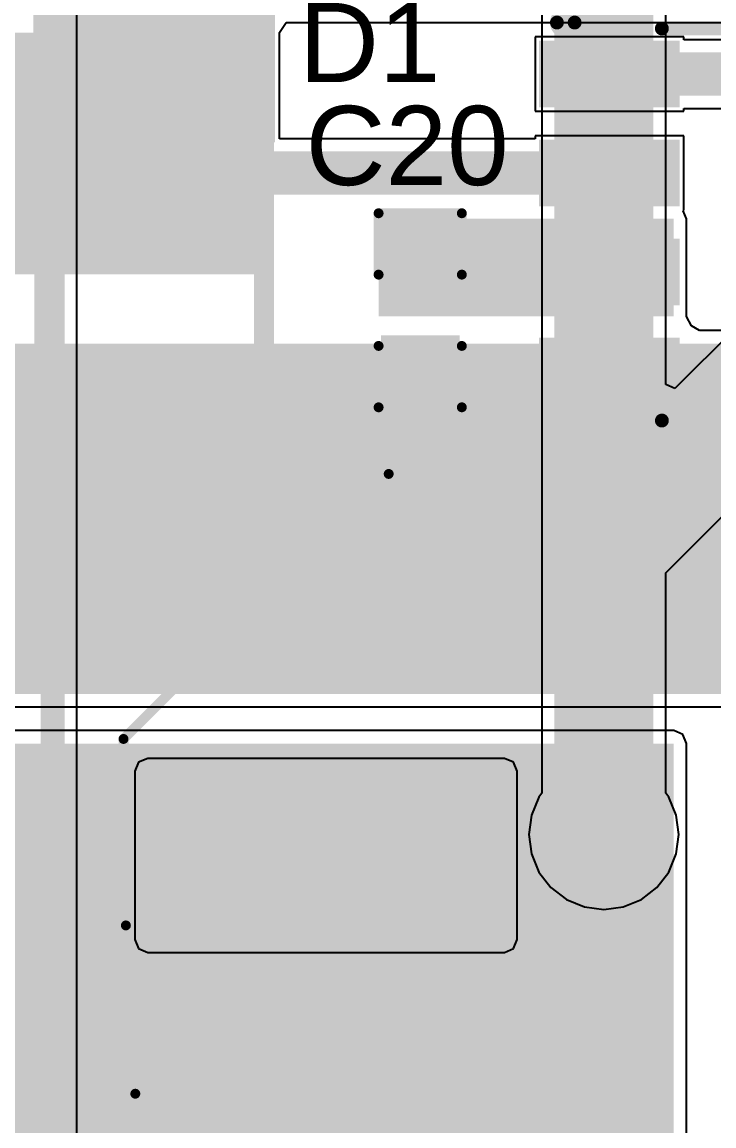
# Model space of a CAD drawing. Header units: millimetres. Extents: x 0 to 214, y 0 to 214.
# Drawn here: x 3.089 to 3.438, y 0.333 to 0.89 of the extents above; entities that cross this region are included whole.
import ezdxf

# ---------------------------------------------------------------- set-up
doc = ezdxf.new("R2010")
doc.units = ezdxf.units.MM
doc.header["$MEASUREMENT"] = 0
for name, color, linetype in [('BottomLayer', 5, 'Continuous'), ('BottomSolder', 6, 'Continuous'), ('TopLayer', 1, 'Continuous'), ('TopOverlay', 2, 'Continuous'), ('TopPaste', 8, 'Continuous'), ('TopSolder', 216, 'Continuous'), ('ViaHoleLayer', 16, 'Continuous')]:
    doc.layers.add(name, color=color, linetype=linetype)
doc.styles.add('Arial', font='', dxfattribs={"height": 0.2})
doc.styles.get('Arial').set_extended_font_data('Arial')

# ---------------------------------------------------------------- blocks, each defined once
blk = doc.blocks.new('SOIC_8_207')
at = {"layer": 'TopLayer'}
for points in [[(-0.0735, 0.0622), (-0.1365, 0.0622), (-0.1365, 0.0878), (-0.0735, 0.0878)], [(0.13909, 0.0622), (0.0761, 0.0622), (0.0761, 0.0878), (0.13909, 0.0878)], [(-0.0735, 0.0122), (-0.1365, 0.0122), (-0.1365, 0.0378), (-0.0735, 0.0378)], [(0.13909, 0.0122), (0.0761, 0.0122), (0.0761, 0.0378), (0.13909, 0.0378)], [(-0.0735, -0.0378), (-0.1365, -0.0378), (-0.1365, -0.0122), (-0.0735, -0.0122)], [(0.13909, -0.0378), (0.0761, -0.0378), (0.0761, -0.0122), (0.13909, -0.0122)], [(-0.0735, -0.0878), (-0.1365, -0.0878), (-0.1365, -0.0622), (-0.0735, -0.0622)], [(0.13909, -0.0878), (0.0761, -0.0878), (0.0761, -0.0622), (0.13909, -0.0622)]]:
    blk.add_hatch(color=1, dxfattribs=at).paths.add_polyline_path(points)
at = {"layer": 'TopPaste'}
for points in [[(-0.0735, 0.0622), (-0.1365, 0.0622), (-0.1365, 0.0878), (-0.0735, 0.0878)], [(0.13909, 0.0622), (0.0761, 0.0622), (0.0761, 0.0878), (0.13909, 0.0878)], [(-0.0735, 0.0122), (-0.1365, 0.0122), (-0.1365, 0.0378), (-0.0735, 0.0378)], [(0.13909, 0.0122), (0.0761, 0.0122), (0.0761, 0.0378), (0.13909, 0.0378)], [(-0.0735, -0.0378), (-0.1365, -0.0378), (-0.1365, -0.0122), (-0.0735, -0.0122)], [(0.13909, -0.0378), (0.0761, -0.0378), (0.0761, -0.0122), (0.13909, -0.0122)], [(-0.0735, -0.0878), (-0.1365, -0.0878), (-0.1365, -0.0622), (-0.0735, -0.0622)], [(0.13909, -0.0878), (0.0761, -0.0878), (0.0761, -0.0622), (0.13909, -0.0622)]]:
    blk.add_hatch(color=8, dxfattribs=at).paths.add_polyline_path(points)
at = {"layer": 'TopSolder'}
for points in [[(-0.0695, 0.0582), (-0.1405, 0.0582), (-0.1405, 0.0918), (-0.0695, 0.0918)], [(0.14309, 0.0582), (0.0721, 0.0582), (0.0721, 0.0918), (0.14309, 0.0918)], [(-0.0695, 0.0082), (-0.1405, 0.0082), (-0.1405, 0.0418), (-0.0695, 0.0418)], [(0.14309, 0.0082), (0.0721, 0.0082), (0.0721, 0.0418), (0.14309, 0.0418)], [(-0.0695, -0.0418), (-0.1405, -0.0418), (-0.1405, -0.0082), (-0.0695, -0.0082)], [(0.14309, -0.0418), (0.0721, -0.0418), (0.0721, -0.0082), (0.14309, -0.0082)], [(-0.0695, -0.0918), (-0.1405, -0.0918), (-0.1405, -0.0582), (-0.0695, -0.0582)], [(0.14309, -0.0918), (0.0721, -0.0918), (0.0721, -0.0582), (0.14309, -0.0582)]]:
    blk.add_hatch(color=216, dxfattribs=at).paths.add_polyline_path(points)
at = {"layer": 'TopOverlay'}
for points, const_width in [([(-0.12253, 0.101, 1), (-0.13147, 0.101, 1)], 0.007), ([(-0.13322, 0.101, 1), (-0.12972, 0.101, 1)], 0.0035), ([(-0.12428, 0.101, 1), (-0.12078, 0.101, 1)], 0.0035), ([(-0.08025, 0.098, 1), (-0.07675, 0.098, 1)], 0.0035), ([(0.07675, 0.098, 1), (0.08025, 0.098, 1)], 0.0035), ([(-0.08025, -0.1, 1), (-0.07675, -0.1, 1)], 0.0035), ([(0.07675, -0.1, 1), (0.08025, -0.1, 1)], 0.0035)]:
    blk.add_lwpolyline(points, format="xyb", close=True, dxfattribs=dict(at, const_width=const_width))
at = {"layer": 'TopOverlay', "const_width": 0.007}
for points in [[(-0.0785, 0.098), (0.0785, 0.098)], [(-0.0785, -0.1), (0.0785, -0.1)]]:
    blk.add_lwpolyline(points, dxfattribs=at)
blk = doc.blocks.new('SMA_215')
at = {"layer": 'TopLayer'}
for points in [[(-0.11811, 0.03937), (-0.03937, 0.03937), (-0.03937, -0.03937), (-0.11811, -0.03937)], [(0.03937, 0.03937), (0.11811, 0.03937), (0.11811, -0.03937), (0.03937, -0.03937)]]:
    blk.add_hatch(color=1, dxfattribs=at).paths.add_polyline_path(points)
at = {"layer": 'TopOverlay'}
for points in [[(-0.167, -0.06099), (-0.12105, -0.06099), (-0.12105, 0.06101), (-0.167, 0.06101)], [(-0.12192, 0.04099), (-0.09421, 0.04099), (-0.09421, 0.06099), (-0.12192, 0.06099)], [(-0.12191, -0.06101), (-0.09419, -0.06101), (-0.09419, -0.04201), (-0.12191, -0.04201)]]:
    blk.add_hatch(color=2, dxfattribs=at).paths.add_polyline_path(points)
at = {"layer": 'TopPaste'}
for points in [[(-0.11811, 0.03937), (-0.03937, 0.03937), (-0.03937, -0.03937), (-0.11811, -0.03937)], [(0.03937, 0.03937), (0.11811, 0.03937), (0.11811, -0.03937), (0.03937, -0.03937)]]:
    blk.add_hatch(color=8, dxfattribs=at).paths.add_polyline_path(points)
at = {"layer": 'TopSolder'}
for points in [[(-0.12211, 0.04337), (-0.03537, 0.04337), (-0.03537, -0.04337), (-0.12211, -0.04337)], [(0.03537, 0.04337), (0.12211, 0.04337), (0.12211, -0.04337), (0.03537, -0.04337)]]:
    blk.add_hatch(color=216, dxfattribs=at).paths.add_polyline_path(points)
at = {"layer": 'TopOverlay', "const_width": 0.01}
for points in [[(0.082, 0.05543), (-0.0942, 0.05543)], [(0.08115, 0.048), (0.08115, 0.05543)], [(0.08115, -0.05543), (0.08115, -0.048)], [(0.081, -0.05543), (-0.0942, -0.05543)]]:
    blk.add_lwpolyline(points, dxfattribs=at)
at = {"layer": 'TopOverlay', "const_width": 0.005}
for points in [[(-0.0967, 0.05543, 1), (-0.0917, 0.05543, 1)], [(0.07865, 0.05543, 1), (0.08365, 0.05543, 1)], [(0.0795, 0.05543, 1), (0.0845, 0.05543, 1)], [(0.07865, 0.048, 1), (0.08365, 0.048, 1)], [(0.07865, -0.048, 1), (0.08365, -0.048, 1)], [(-0.0967, -0.05543, 1), (-0.0917, -0.05543, 1)], [(0.0785, -0.05543, 1), (0.0835, -0.05543, 1)], [(0.07865, -0.05543, 1), (0.08365, -0.05543, 1)]]:
    blk.add_lwpolyline(points, format="xyb", close=True, dxfattribs=at)
blk = doc.blocks.new('C__0603_220')
at = {"layer": 'TopLayer'}
for points in [[(-0.015, 0.0175), (-0.015, -0.0175), (-0.045, -0.0175), (-0.045, 0.0175)], [(0.045, 0.0175), (0.045, -0.0175), (0.015, -0.0175), (0.015, 0.0175)]]:
    blk.add_hatch(color=1, dxfattribs=at).paths.add_polyline_path(points)
at = {"layer": 'TopPaste'}
for points in [[(-0.015, 0.0175), (-0.015, -0.0175), (-0.045, -0.0175), (-0.045, 0.0175)], [(0.045, 0.0175), (0.045, -0.0175), (0.015, -0.0175), (0.015, 0.0175)]]:
    blk.add_hatch(color=8, dxfattribs=at).paths.add_polyline_path(points)
at = {"layer": 'TopSolder'}
for points in [[(-0.01264, 0.01986), (-0.01264, -0.01986), (-0.04736, -0.01986), (-0.04736, 0.01986)], [(0.04736, 0.01986), (0.04736, -0.01986), (0.01264, -0.01986), (0.01264, 0.01986)]]:
    blk.add_hatch(color=216, dxfattribs=at).paths.add_polyline_path(points)
at = {"layer": 'TopOverlay', "const_width": 0.005}
for points in [[(-0.049, 0.021), (-0.018, 0.021)], [(-0.049, 0.021), (-0.049, -0.021)], [(0.018, 0.021), (0.049, 0.021)], [(0.049, 0.021), (0.049, -0.021)], [(-0.049, -0.021), (-0.018, -0.021)], [(0.018, -0.021), (0.049, -0.021)]]:
    blk.add_lwpolyline(points, dxfattribs=at)
at = {"layer": 'TopOverlay', "const_width": 0.0025}
for points in [[(-0.05025, 0.021, 1), (-0.04775, 0.021, 1)], [(-0.05025, 0.021, 1), (-0.04775, 0.021, 1)], [(-0.01925, 0.021, 1), (-0.01675, 0.021, 1)], [(0.01675, 0.021, 1), (0.01925, 0.021, 1)], [(0.04775, 0.021, 1), (0.05025, 0.021, 1)], [(0.04775, 0.021, 1), (0.05025, 0.021, 1)], [(-0.05025, -0.021, 1), (-0.04775, -0.021, 1)], [(-0.05025, -0.021, 1), (-0.04775, -0.021, 1)], [(-0.01925, -0.021, 1), (-0.01675, -0.021, 1)], [(0.01675, -0.021, 1), (0.01925, -0.021, 1)], [(0.04775, -0.021, 1), (0.05025, -0.021, 1)], [(0.04775, -0.021, 1), (0.05025, -0.021, 1)]]:
    blk.add_lwpolyline(points, format="xyb", close=True, dxfattribs=at)
blk = doc.blocks.new('VT1H471MI135000CE0_221')
at = {"layer": 'TopLayer'}
for points in [[(-0.32461, 0.03445), (-0.08051, 0.03445), (-0.08051, -0.03445), (-0.32461, -0.03445)], [(0.08051, 0.03445), (0.32461, 0.03445), (0.32461, -0.03445), (0.08051, -0.03445)]]:
    blk.add_hatch(color=1, dxfattribs=at).paths.add_polyline_path(points)
at = {"layer": 'TopPaste'}
for points in [[(-0.32461, 0.03445), (-0.08051, 0.03445), (-0.08051, -0.03445), (-0.32461, -0.03445)], [(0.08051, 0.03445), (0.32461, 0.03445), (0.32461, -0.03445), (0.08051, -0.03445)]]:
    blk.add_hatch(color=8, dxfattribs=at).paths.add_polyline_path(points)
at = {"layer": 'TopSolder'}
for points in [[(-0.32861, 0.03845), (-0.07651, 0.03845), (-0.07651, -0.03845), (-0.32861, -0.03845)], [(0.07651, 0.03845), (0.32861, 0.03845), (0.32861, -0.03845), (0.07651, -0.03845)]]:
    blk.add_hatch(color=216, dxfattribs=at).paths.add_polyline_path(points)
at = {"layer": 'TopOverlay'}
for points, const_width in [([(-0.26961, 0.13617), (-0.13578, 0.27)], 0.005), ([(-0.13578, 0.27), (0.269, 0.27)], 0.005), ([(0.269, 0.043), (0.269, 0.27)], 0.005), ([(-0.26961, 0.13617), (-0.26842, 0.042)], 0.005), ([(-0.30956, 0.048), (-0.30956, 0.108)], 0.01), ([(-0.33956, 0.077), (-0.27956, 0.077)], 0.01), ([(0.28422, 0.057), (0.34422, 0.057)], 0.01), ([(-0.26488, -0.1389), (-0.26367, -0.04299)], 0.005), ([(0.26758, -0.268), (0.26758, -0.042)], 0.005), ([(-0.26488, -0.1389), (-0.13578, -0.268)], 0.005), ([(-0.13578, -0.268), (0.26758, -0.268)], 0.005)]:
    blk.add_lwpolyline(points, dxfattribs=dict(at, const_width=const_width))
for points, const_width in [([(-0.13703, 0.27, 1), (-0.13453, 0.27, 1)], 0.0025), ([(-0.13703, 0.27, 1), (-0.13453, 0.27, 1)], 0.0025), ([(0.26775, 0.27, 1), (0.27025, 0.27, 1)], 0.0025), ([(0.26775, 0.27, 1), (0.27025, 0.27, 1)], 0.0025), ([(-0.27086, 0.13617, 1), (-0.26836, 0.13617, 1)], 0.0025), ([(-0.27086, 0.13617, 1), (-0.26836, 0.13617, 1)], 0.0025), ([(-0.31206, 0.108, 1), (-0.30706, 0.108, 1)], 0.005), ([(-0.34206, 0.077, 1), (-0.33706, 0.077, 1)], 0.005), ([(-0.28206, 0.077, 1), (-0.27706, 0.077, 1)], 0.005), ([(0.28172, 0.057, 1), (0.28672, 0.057, 1)], 0.005), ([(0.34172, 0.057, 1), (0.34672, 0.057, 1)], 0.005), ([(-0.31206, 0.048, 1), (-0.30706, 0.048, 1)], 0.005), ([(0.26775, 0.043, 1), (0.27025, 0.043, 1)], 0.0025), ([(-0.26967, 0.042, 1), (-0.26717, 0.042, 1)], 0.0025), ([(-0.26492, -0.04299, 1), (-0.26242, -0.04299, 1)], 0.0025), ([(0.26633, -0.042, 1), (0.26883, -0.042, 1)], 0.0025), ([(-0.26613, -0.1389, 1), (-0.26363, -0.1389, 1)], 0.0025), ([(-0.26613, -0.1389, 1), (-0.26363, -0.1389, 1)], 0.0025), ([(-0.13703, -0.268, 1), (-0.13453, -0.268, 1)], 0.0025), ([(-0.13703, -0.268, 1), (-0.13453, -0.268, 1)], 0.0025), ([(0.26633, -0.268, 1), (0.26883, -0.268, 1)], 0.0025), ([(0.26633, -0.268, 1), (0.26883, -0.268, 1)], 0.0025)]:
    blk.add_lwpolyline(points, format="xyb", close=True, dxfattribs=dict(at, const_width=const_width))

msp = doc.modelspace()

# ---------------------------------------------------------------- hatches: boundary and pattern name
at = {"layer": 'BottomLayer'}
msp.add_hatch(color=5, dxfattribs=at).paths.add_polyline_path([(3.152, 0.427), (3.332, 0.427), (3.332, 0.512), (3.152, 0.512)])
h = msp.add_hatch(color=5, dxfattribs=at)
edge = h.paths.add_edge_path()
edge.add_arc((3.38222, 0.48), 0.0315, 0, 360)
h = msp.add_hatch(color=5, dxfattribs=at)
edge = h.paths.add_edge_path()
edge.add_arc((3.176, 0.488), 0.01181, 0, 360)
h = msp.add_hatch(color=5, dxfattribs=at)
edge = h.paths.add_edge_path()
edge.add_arc((3.21, 0.488), 0.01181, 0, 360)
h = msp.add_hatch(color=5, dxfattribs=at)
edge = h.paths.add_edge_path()
edge.add_arc((3.244, 0.488), 0.01181, 0, 360)
h = msp.add_hatch(color=5, dxfattribs=at)
edge = h.paths.add_edge_path()
edge.add_arc((3.278, 0.488), 0.01181, 0, 360)
h = msp.add_hatch(color=5, dxfattribs=at)
edge = h.paths.add_edge_path()
edge.add_arc((3.312, 0.488), 0.01181, 0, 360)
h = msp.add_hatch(color=5, dxfattribs=at)
edge = h.paths.add_edge_path()
edge.add_arc((3.176, 0.457), 0.01181, 0, 360)
h = msp.add_hatch(color=5, dxfattribs=at)
edge = h.paths.add_edge_path()
edge.add_arc((3.21, 0.457), 0.01181, 0, 360)
h = msp.add_hatch(color=5, dxfattribs=at)
edge = h.paths.add_edge_path()
edge.add_arc((3.244, 0.457), 0.01181, 0, 360)
h = msp.add_hatch(color=5, dxfattribs=at)
edge = h.paths.add_edge_path()
edge.add_arc((3.278, 0.457), 0.01181, 0, 360)
h = msp.add_hatch(color=5, dxfattribs=at)
edge = h.paths.add_edge_path()
edge.add_arc((3.312, 0.457), 0.01181, 0, 360)
at = {"layer": 'BottomSolder'}
h = msp.add_hatch(color=6, dxfattribs=at)
edge = h.paths.add_edge_path()
edge.add_arc((3.176, 0.488), 0.00591, 0, 360)
h = msp.add_hatch(color=6, dxfattribs=at)
edge = h.paths.add_edge_path()
edge.add_arc((3.21, 0.488), 0.00591, 0, 360)
h = msp.add_hatch(color=6, dxfattribs=at)
edge = h.paths.add_edge_path()
edge.add_arc((3.244, 0.488), 0.00591, 0, 360)
h = msp.add_hatch(color=6, dxfattribs=at)
edge = h.paths.add_edge_path()
edge.add_arc((3.278, 0.488), 0.00591, 0, 360)
h = msp.add_hatch(color=6, dxfattribs=at)
edge = h.paths.add_edge_path()
edge.add_arc((3.312, 0.488), 0.00591, 0, 360)
h = msp.add_hatch(color=6, dxfattribs=at)
edge = h.paths.add_edge_path()
edge.add_arc((3.38222, 0.48), 0.01575, 0, 360)
h = msp.add_hatch(color=6, dxfattribs=at)
edge = h.paths.add_edge_path()
edge.add_arc((3.176, 0.457), 0.00591, 0, 360)
h = msp.add_hatch(color=6, dxfattribs=at)
edge = h.paths.add_edge_path()
edge.add_arc((3.21, 0.457), 0.00591, 0, 360)
h = msp.add_hatch(color=6, dxfattribs=at)
edge = h.paths.add_edge_path()
edge.add_arc((3.244, 0.457), 0.00591, 0, 360)
h = msp.add_hatch(color=6, dxfattribs=at)
edge = h.paths.add_edge_path()
edge.add_arc((3.278, 0.457), 0.00591, 0, 360)
h = msp.add_hatch(color=6, dxfattribs=at)
edge = h.paths.add_edge_path()
edge.add_arc((3.312, 0.457), 0.00591, 0, 360)
at = {"layer": 'TopLayer'}
for points in [[(2.579, 0.763), (3.212, 0.763), (3.212, 0.885), (2.579, 0.885)], [(3.26852, 0.74165), (3.41747, 0.74165), (3.41747, 0.791), (3.26852, 0.791)], [(2.576, 0.608), (3.535, 0.608), (3.535, 0.728), (2.576, 0.728)], [(2.573, 0.551), (3.762, 0.551), (3.762, 0.686), (2.573, 0.686)], [(2.286, 0.33516), (3.41747, 0.33516), (3.41747, 0.526), (2.286, 0.526)], [(2.557, 0.192), (3.41747, 0.192), (3.41747, 0.34992), (2.557, 0.34992)]]:
    msp.add_hatch(color=1, dxfattribs=at).paths.add_polyline_path(points)
h = msp.add_hatch(color=1, dxfattribs=at)
edge = h.paths.add_edge_path()
edge.add_arc((3.38222, 0.48), 0.0315, 0, 360)
h = msp.add_hatch(color=1, dxfattribs=at)
edge = h.paths.add_edge_path()
edge.add_arc((3.176, 0.488), 0.01181, 0, 360)
h = msp.add_hatch(color=1, dxfattribs=at)
edge = h.paths.add_edge_path()
edge.add_arc((3.21, 0.488), 0.01181, 0, 360)
h = msp.add_hatch(color=1, dxfattribs=at)
edge = h.paths.add_edge_path()
edge.add_arc((3.244, 0.488), 0.01181, 0, 360)
h = msp.add_hatch(color=1, dxfattribs=at)
edge = h.paths.add_edge_path()
edge.add_arc((3.278, 0.488), 0.01181, 0, 360)
h = msp.add_hatch(color=1, dxfattribs=at)
edge = h.paths.add_edge_path()
edge.add_arc((3.312, 0.488), 0.01181, 0, 360)
h = msp.add_hatch(color=1, dxfattribs=at)
edge = h.paths.add_edge_path()
edge.add_arc((3.176, 0.457), 0.01181, 0, 360)
h = msp.add_hatch(color=1, dxfattribs=at)
edge = h.paths.add_edge_path()
edge.add_arc((3.21, 0.457), 0.01181, 0, 360)
h = msp.add_hatch(color=1, dxfattribs=at)
edge = h.paths.add_edge_path()
edge.add_arc((3.244, 0.457), 0.01181, 0, 360)
h = msp.add_hatch(color=1, dxfattribs=at)
edge = h.paths.add_edge_path()
edge.add_arc((3.278, 0.457), 0.01181, 0, 360)
h = msp.add_hatch(color=1, dxfattribs=at)
edge = h.paths.add_edge_path()
edge.add_arc((3.312, 0.457), 0.01181, 0, 360)
at = {"layer": 'TopSolder'}
h = msp.add_hatch(color=216, dxfattribs=at)
edge = h.paths.add_edge_path()
edge.add_arc((3.176, 0.488), 0.00591, 0, 360)
h = msp.add_hatch(color=216, dxfattribs=at)
edge = h.paths.add_edge_path()
edge.add_arc((3.21, 0.488), 0.00591, 0, 360)
h = msp.add_hatch(color=216, dxfattribs=at)
edge = h.paths.add_edge_path()
edge.add_arc((3.244, 0.488), 0.00591, 0, 360)
h = msp.add_hatch(color=216, dxfattribs=at)
edge = h.paths.add_edge_path()
edge.add_arc((3.278, 0.488), 0.00591, 0, 360)
h = msp.add_hatch(color=216, dxfattribs=at)
edge = h.paths.add_edge_path()
edge.add_arc((3.312, 0.488), 0.00591, 0, 360)
h = msp.add_hatch(color=216, dxfattribs=at)
edge = h.paths.add_edge_path()
edge.add_arc((3.38222, 0.48), 0.01575, 0, 360)
h = msp.add_hatch(color=216, dxfattribs=at)
edge = h.paths.add_edge_path()
edge.add_arc((3.176, 0.457), 0.00591, 0, 360)
h = msp.add_hatch(color=216, dxfattribs=at)
edge = h.paths.add_edge_path()
edge.add_arc((3.21, 0.457), 0.00591, 0, 360)
h = msp.add_hatch(color=216, dxfattribs=at)
edge = h.paths.add_edge_path()
edge.add_arc((3.244, 0.457), 0.00591, 0, 360)
h = msp.add_hatch(color=216, dxfattribs=at)
edge = h.paths.add_edge_path()
edge.add_arc((3.278, 0.457), 0.00591, 0, 360)
h = msp.add_hatch(color=216, dxfattribs=at)
edge = h.paths.add_edge_path()
edge.add_arc((3.312, 0.457), 0.00591, 0, 360)
at = {"layer": 'ViaHoleLayer'}
h = msp.add_hatch(color=16, dxfattribs=at)
edge = h.paths.add_edge_path()
edge.add_arc((3.176, 0.488), 0.00591, 0, 360)
h = msp.add_hatch(color=16, dxfattribs=at)
edge = h.paths.add_edge_path()
edge.add_arc((3.21, 0.488), 0.00591, 0, 360)
h = msp.add_hatch(color=16, dxfattribs=at)
edge = h.paths.add_edge_path()
edge.add_arc((3.244, 0.488), 0.00591, 0, 360)
h = msp.add_hatch(color=16, dxfattribs=at)
edge = h.paths.add_edge_path()
edge.add_arc((3.278, 0.488), 0.00591, 0, 360)
h = msp.add_hatch(color=16, dxfattribs=at)
edge = h.paths.add_edge_path()
edge.add_arc((3.312, 0.488), 0.00591, 0, 360)
h = msp.add_hatch(color=16, dxfattribs=at)
edge = h.paths.add_edge_path()
edge.add_arc((3.38222, 0.48), 0.01575, 0, 360)
h = msp.add_hatch(color=16, dxfattribs=at)
edge = h.paths.add_edge_path()
edge.add_arc((3.176, 0.457), 0.00591, 0, 360)
h = msp.add_hatch(color=16, dxfattribs=at)
edge = h.paths.add_edge_path()
edge.add_arc((3.21, 0.457), 0.00591, 0, 360)
h = msp.add_hatch(color=16, dxfattribs=at)
edge = h.paths.add_edge_path()
edge.add_arc((3.244, 0.457), 0.00591, 0, 360)
h = msp.add_hatch(color=16, dxfattribs=at)
edge = h.paths.add_edge_path()
edge.add_arc((3.278, 0.457), 0.00591, 0, 360)
h = msp.add_hatch(color=16, dxfattribs=at)
edge = h.paths.add_edge_path()
edge.add_arc((3.312, 0.457), 0.00591, 0, 360)

# ---------------------------------------------------------------- linework, layer by layer
at = {"layer": 'BottomLayer'}
for p, q in [((3.35096, 1.557), (3.35096, 0.62523)), ((3.41349, 0.70724), (3.41349, 1.55673)), ((3.11624, 0.15153), (3.11624, 1.21553)), ((3.44789, 0.73511), (3.41811, 0.70533)), ((3.41811, 0.70533), (3.41349, 0.70724)), ((3.41349, 0.61227), (3.48295, 0.68173)), ((3.35096, 0.62523), (3.35096, 0.62522)), ((3.35096, 0.62522), (3.35096, 0.62522)), ((3.35096, 0.62522), (3.35096, 0.50085)), ((3.41349, 0.50085), (3.41349, 0.61227)), ((3.152, 0.51849), (3.14741, 0.51659)), ((3.332, 0.51849), (3.152, 0.51849)), ((3.33659, 0.51659), (3.332, 0.51849)), ((3.14741, 0.51659), (3.14551, 0.512)), ((3.33849, 0.512), (3.33659, 0.51659)), ((3.14551, 0.512), (3.14551, 0.427)), ((3.33849, 0.427), (3.33849, 0.512)), ((3.34947, 0.49891), (3.34569, 0.48979)), ((3.35096, 0.50085), (3.34947, 0.49891)), ((3.41498, 0.49891), (3.41349, 0.50085)), ((3.41876, 0.48979), (3.41498, 0.49891)), ((3.34569, 0.48979), (3.34441, 0.48)), ((3.42004, 0.48), (3.41876, 0.48979)), ((3.34441, 0.48), (3.34569, 0.47021)), ((3.41876, 0.47021), (3.42004, 0.48)), ((3.34569, 0.47021), (3.34947, 0.46109)), ((3.41498, 0.46109), (3.41876, 0.47021)), ((3.34947, 0.46109), (3.35548, 0.45326)), ((3.40897, 0.45326), (3.41498, 0.46109)), ((3.35548, 0.45326), (3.36331, 0.44725)), ((3.40113, 0.44725), (3.40897, 0.45326)), ((3.36331, 0.44725), (3.37244, 0.44347)), ((3.39201, 0.44347), (3.40113, 0.44725)), ((3.37244, 0.44347), (3.38222, 0.44218)), ((3.38222, 0.44218), (3.39201, 0.44347)), ((3.14551, 0.427), (3.14741, 0.42241)), ((3.33659, 0.42241), (3.33849, 0.427)), ((3.14741, 0.42241), (3.152, 0.42051)), ((3.152, 0.42051), (3.332, 0.42051)), ((3.332, 0.42051), (3.33659, 0.42241))]:
    msp.add_line(p, q, dxfattribs=at)
for points, const_width in [([(3.104, 0.129), (3.104, 1.65463)], 0.012), ([(3.38222, 0.62522), (3.38222, 1.557)], 0.05), ([(3.38222, 0.62522), (3.47, 0.713)], 0.05), ([(3.38222, 0.48), (3.38222, 0.62522)], 0.05)]:
    msp.add_lwpolyline(points, dxfattribs=dict(at, const_width=const_width))
at = {"layer": 'BottomLayer', "const_width": 0.025}
for points in [[(3.36972, 0.62522, 1), (3.39472, 0.62522, 1)], [(3.36972, 0.62522, 1), (3.39472, 0.62522, 1)], [(3.36972, 0.62522, 1), (3.39472, 0.62522, 1)], [(3.36972, 0.48, 1), (3.39472, 0.48, 1)]]:
    msp.add_lwpolyline(points, format="xyb", close=True, dxfattribs=at)
at = {"layer": 'TopLayer'}
for p, q in [((3.21848, 0.88504), (3.22182, 0.89004)), ((3.22182, 0.89004), (3.70132, 0.89004)), ((3.21849, 0.885), (3.21848, 0.88504)), ((3.21849, 0.83143), (3.21849, 0.885)), ((3.42249, 0.88289), (3.3475, 0.88289)), ((3.3475, 0.88289), (3.3475, 0.8453)), ((3.42249, 0.88143), (3.42249, 0.88289)), ((3.56009, 0.88143), (3.42249, 0.88143)), ((3.3475, 0.8453), (3.42249, 0.8453)), ((3.42249, 0.8453), (3.42249, 0.84676)), ((3.42249, 0.84676), (3.5596, 0.84676)), ((3.3475, 0.83143), (3.21849, 0.83143)), ((3.42249, 0.83289), (3.3475, 0.83289)), ((3.3475, 0.83289), (3.3475, 0.83143)), ((3.42249, 0.7953), (3.42249, 0.83289)), ((3.4223, 0.79502), (3.42249, 0.7953)), ((3.42397, 0.791), (3.4223, 0.79502)), ((3.42249, 0.7953), (3.42249, 0.7953)), ((3.42397, 0.74165), (3.42397, 0.791)), ((3.42649, 0.73689), (3.42397, 0.74165)), ((3.4305, 0.73449), (3.42649, 0.73689)), ((3.42649, 0.73689), (3.42649, 0.73689)), ((3.48814, 0.73449), (3.4305, 0.73449)), ((3.071, 0.54451), (3.47851, 0.54451)), ((3.41747, 0.53249), (3.071, 0.53249)), ((3.42206, 0.53059), (3.41747, 0.53249)), ((3.42397, 0.526), (3.42206, 0.53059)), ((3.42397, 0.34992), (3.42397, 0.526)), ((3.42397, 0.192), (3.42397, 0.34992))]:
    msp.add_line(p, q, dxfattribs=at)
for points, const_width in [([(3.38499, 0.86409), (3.59759, 0.86409)], 0.022), ([(3.0222, 0.81409), (3.15527, 0.81409)], 0.022), ([(3.16905, 0.81646), (3.17141, 0.81409)], 0.022), ([(3.17141, 0.81409), (3.38499, 0.81409)], 0.022), ([(3.28952, 0.67126), (3.28952, 0.71478)], 0.025), ([(3.27487, 0.65661), (3.28952, 0.67126)], 0.025), ([(3.15527, 0.65661), (3.27487, 0.65661)], 0.025)]:
    msp.add_lwpolyline(points, dxfattribs=dict(at, const_width=const_width))
for points, const_width in [([(3.37949, 0.86409, 1), (3.39049, 0.86409, 1)], 0.011), ([(3.14977, 0.81409, 1), (3.16077, 0.81409, 1)], 0.011), ([(3.16355, 0.81646, 1), (3.17455, 0.81646, 1)], 0.011), ([(3.16591, 0.81409, 1), (3.17691, 0.81409, 1)], 0.011), ([(3.16591, 0.81409, 1), (3.17691, 0.81409, 1)], 0.011), ([(3.37949, 0.81409, 1), (3.39049, 0.81409, 1)], 0.011), ([(3.28327, 0.71478, 1), (3.29577, 0.71478, 1)], 0.0125), ([(3.28327, 0.67126, 1), (3.29577, 0.67126, 1)], 0.0125), ([(3.28327, 0.67126, 1), (3.29577, 0.67126, 1)], 0.0125), ([(3.14902, 0.65661, 1), (3.16152, 0.65661, 1)], 0.0125), ([(3.26862, 0.65661, 1), (3.28112, 0.65661, 1)], 0.0125), ([(3.26862, 0.65661, 1), (3.28112, 0.65661, 1)], 0.0125)]:
    msp.add_lwpolyline(points, format="xyb", close=True, dxfattribs=dict(at, const_width=const_width))

# ---------------------------------------------------------------- block references
for name, p, rotation in [('SMA_215', (3.15527, 0.73535), 270), ('C__0603_220', (3.28952, 0.74478), 90)]:
    msp.add_blockref(name, p, dxfattribs=dict(rotation=rotation))
for name, p in [('SOIC_8_207', (3.48999, 0.78909)), ('VT1H471MI135000CE0_221', (3.4094, 0.39213))]:
    msp.add_blockref(name, p)

# ---------------------------------------------------------------- texts
at = {"layer": 'TopOverlay', "style": 'Arial'}
for s, p in [('D1', (3.22834, 0.86001)), ('C20', (3.23168, 0.80801))]:
    msp.add_text(s, height=0.04, dxfattribs=at).set_placement(p)

doc.saveas('drawing.dxf')
